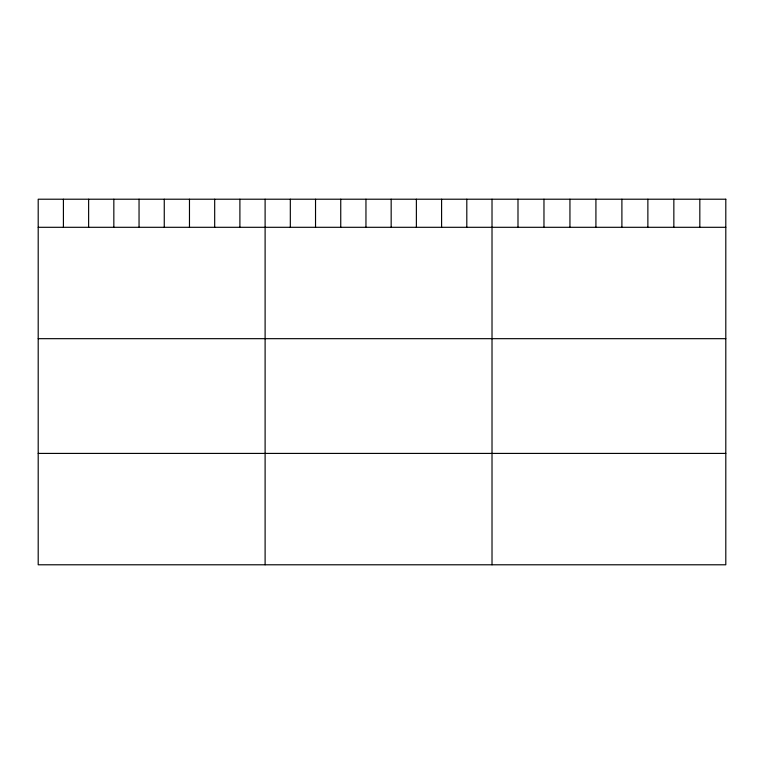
<?xml version="1.0" encoding="UTF-8"?>
<svg xmlns="http://www.w3.org/2000/svg" width="764" height="764" viewBox="0 0 764 764"><rect width="100%" height="100%" fill="white"/><g stroke="black" fill="none" stroke-linecap="round" stroke-linejoin="round"><path stroke-width="1.15" d="M38.2 227.3L725.8 227.3M38.2 338.672L725.8 338.672M38.2 453.415L725.8 453.415M699.824 199.213L699.824 227.3M673.848 199.213L673.848 227.3M647.872 199.213L647.872 227.3M621.896 199.213L621.896 227.3M595.92 199.213L595.92 227.3M569.944 199.213L569.944 227.3M543.968 199.213L543.968 227.3M517.992 199.213L517.992 227.3M492.016 199.213L492.016 564.787M466.804 199.213L466.804 227.3M441.592 199.213L441.592 227.3M416.38 199.213L416.38 227.3M391.168 199.213L391.168 227.3M365.956 199.213L365.956 227.3M340.744 199.213L340.744 227.3M315.532 199.213L315.532 227.3M290.32 199.213L290.32 227.3M265.108 199.213L265.108 564.787M239.896 199.213L239.896 227.3M214.684 199.213L214.684 227.3M189.472 199.213L189.472 227.3M164.26 199.213L164.26 227.3M139.048 199.213L139.048 227.3M113.836 199.213L113.836 227.3M88.624 199.213L88.624 227.3M63.412 199.213L63.412 227.3M725.8 199.213L38.2 199.213L38.2 564.787L725.8 564.787L725.8 199.213"/></g></svg>
